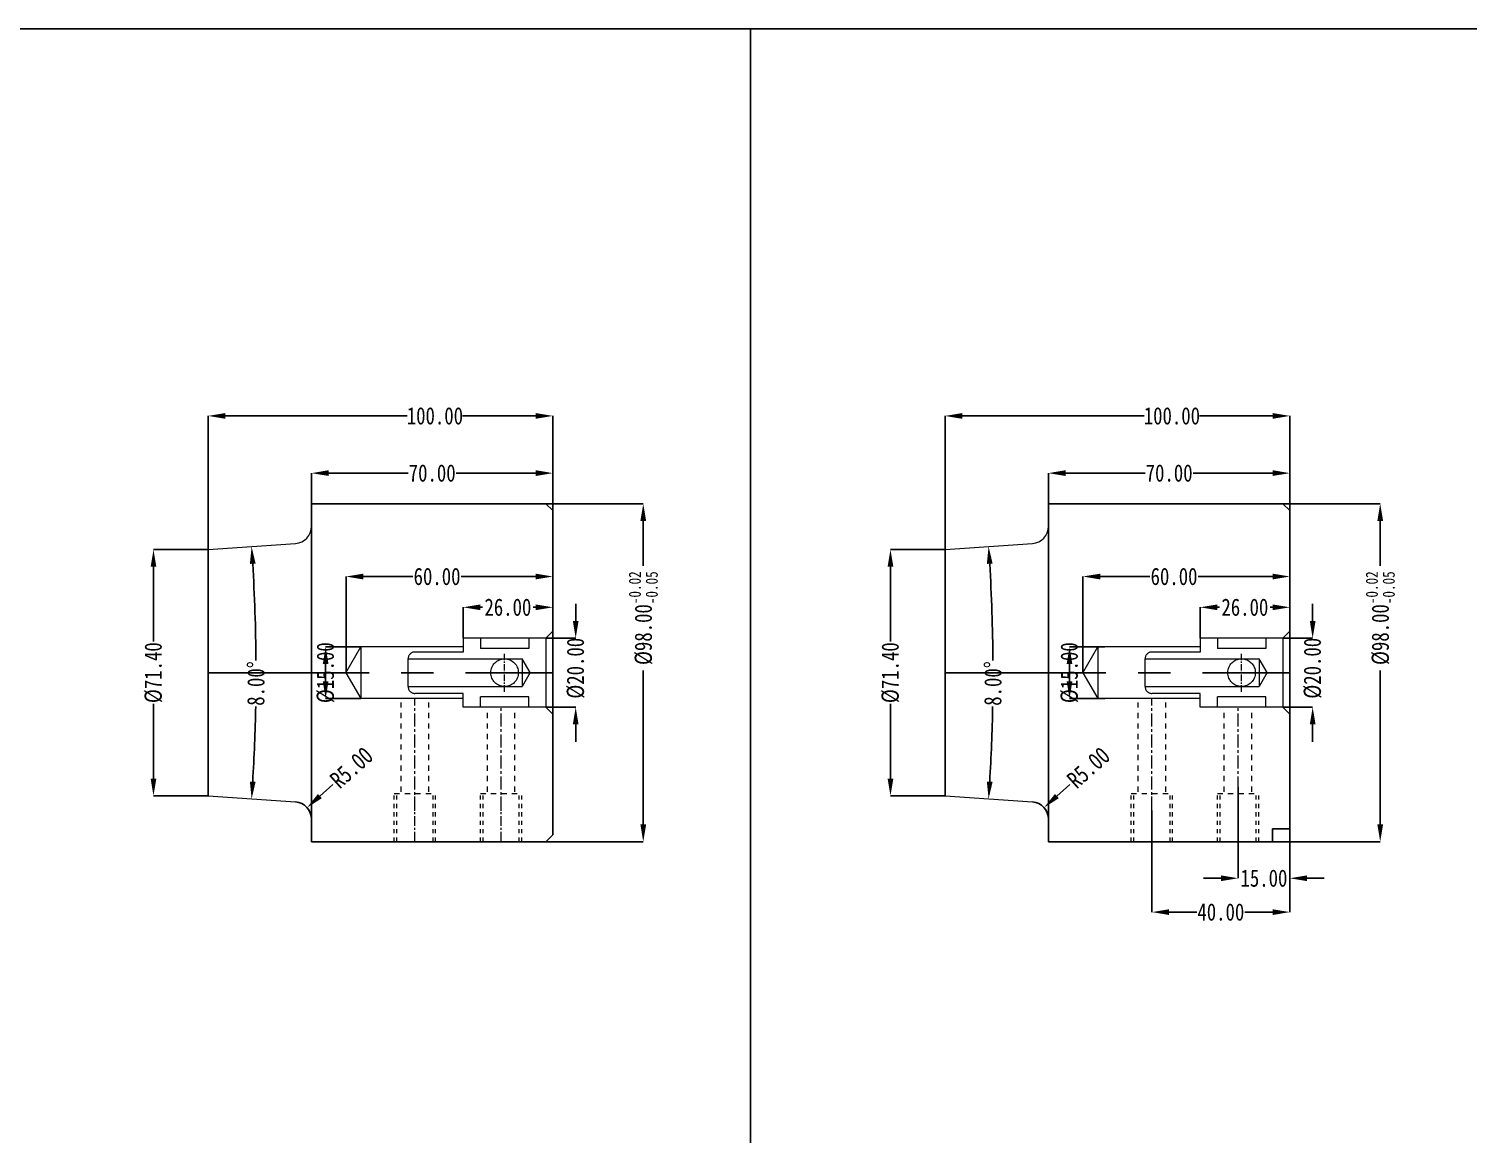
# Model space of a CAD drawing. Header units: millimetres. Extents: x -941 to 1421, y -11614 to -3210.
# Drawn here: x 94.5 to 512, y -5128.2 to -4807.7 of the extents above; entities that cross this region are included whole.
import ezdxf

# ---------------------------------------------------------------- set-up
doc = ezdxf.new("R2010")
doc.units = ezdxf.units.MM
doc.header["$LTSCALE"] = 16.335
doc.header["$PDMODE"] = 3
doc.header["$PDSIZE"] = 0.3125
for name, pattern in [('CENTER', [0.6, 0.375, -0.075, 0.075, -0.075]), ('HIDDEN', [0.2, 0.1, -0.1]), ('HIDDENX2', [0.75, 0.5, -0.25])]:
    doc.linetypes.add(name, pattern=pattern)
doc.layers.get('0').update_dxf_attribs({"linetype": 'CONTINUOUS'})
doc.layers.get('Defpoints').update_dxf_attribs({"linetype": 'CONTINUOUS'})
for name, color, linetype, lineweight in [('cool', 153, 'HIDDEN', 9), ('screw', 33, 'CONTINUOUS', 13), ('虚线', 6, 'HIDDENX2', 13)]:
    doc.layers.add(name, color=color, linetype=linetype, lineweight=lineweight)
doc.styles.get("Standard").update_dxf_attribs({"font": 'txt', "width": 0.8})
doc.dimstyles.get("Standard").update_dxf_attribs({"dimtxt": 0.15625, "dimasz": 0.1875, "dimexe": 0.125, "dimexo": 0.0625, "dimtad": 0, "dimtih": 1, "dimtoh": 1, "dimdsep": 46, "dimtxsty": 'Standard', "dimcen": 0.09, "dimadec": 0, "dimazin": 0, "dimtp": 0.01, "dimtm": 0.01, "dimtfac": 1, "dimtofl": 0, "dimtmove": 0, "dimatfit": 3, "dimfxl": 0, "dimtolj": 1, "dimarcsym": 0})
doc.dimstyles.new('STANDARD$0', dxfattribs={"dimscale": 2, "dimtxt": 3, "dimasz": 3, "dimexe": 1.25, "dimexo": 0.625, "dimgap": 0.5, "dimtad": 0, "dimdsep": 46, "dimlunit": 6, "dimtxsty": 'Standard', "dimblk": 'CLOSEDBLANK', "dimcen": 0, "dimclrt": 2, "dimazin": 2, "dimtfac": 2, "dimtmove": 1, "dimatfit": 3, "dimfxl": 0, "dimtolj": 1, "dimtzin": 0, "dimarcsym": 0})

# ---------------------------------------------------------------- blocks, each defined once
blk = doc.blocks.new('*D453')
at = {"color": 4, "linetype": 'Continuous', "lineweight": -2}
for p, q in [((176.48, -4954.61), (176.48, -4936.52)), ((181.48, -4936.52), (204.48, -4936.52)), ((241.48, -4936.52), (218.48, -4936.52)), ((246.48, -4947.88), (246.48, -4936.52))]:
    blk.add_line(p, q, dxfattribs=at)
at = {"color": 4}
for points in [[(181.48, -4935.68), (181.48, -4937.35), (176.48, -4936.52)], [(241.48, -4935.68), (241.48, -4937.35), (246.48, -4936.52)]]:
    blk.add_solid(points, dxfattribs=at)
at = {"layer": 'Defpoints', "color": 0}
for p in [(176.48, -4936.52), (246.48, -4947.88), (176.48, -4954.61)]:
    blk.add_point(p, dxfattribs=at)
at = {"color": 6, "insert": (211.48, -4936.52), "char_height": 5, "attachment_point": 5}
blk.add_mtext('\\A1;70.00', dxfattribs=at)
blk = doc.blocks.new('*D454')
at = {"color": 4, "linetype": 'Continuous', "lineweight": -2}
for p, q in [((146.48, -4958.68), (146.48, -4919.94)), ((151.48, -4919.94), (204.27, -4919.94)), ((241.48, -4919.94), (220.27, -4919.94)), ((246.48, -4947.88), (246.48, -4919.94))]:
    blk.add_line(p, q, dxfattribs=at)
at = {"color": 4}
for points in [[(151.48, -4919.1), (151.48, -4920.77), (146.48, -4919.94)], [(241.48, -4919.1), (241.48, -4920.77), (246.48, -4919.94)]]:
    blk.add_solid(points, dxfattribs=at)
at = {"layer": 'Defpoints', "color": 0}
for p in [(146.48, -4919.94), (246.48, -4947.88), (146.48, -4958.68)]:
    blk.add_point(p, dxfattribs=at)
at = {"color": 6, "insert": (212.27, -4919.94), "char_height": 5, "attachment_point": 5}
blk.add_mtext('\\A1;100.00', dxfattribs=at)
blk = doc.blocks.new('*D455')
at = {"color": 4, "linetype": 'Continuous', "lineweight": -2}
for p, q in [((244.48, -4945.38), (272.7, -4945.38)), ((272.7, -4950.38), (272.7, -4963.44)), ((272.7, -5038.38), (272.7, -4993.71)), ((244.48, -5043.38), (272.7, -5043.38))]:
    blk.add_line(p, q, dxfattribs=at)
at = {"color": 4}
for points in [[(271.87, -4950.38), (273.54, -4950.38), (272.7, -4945.38)], [(271.87, -5038.38), (273.54, -5038.38), (272.7, -5043.38)]]:
    blk.add_solid(points, dxfattribs=at)
at = {"layer": 'Defpoints', "color": 0}
for p in [(244.48, -4945.38), (244.48, -5043.38), (272.7, -5043.38)]:
    blk.add_point(p, dxfattribs=at)
at = {"color": 6, "insert": (272.7, -4978.57), "char_height": 5, "attachment_point": 5, "rotation": 90}
blk.add_mtext('\\A1;%%C98.00{\\H0.7x;\\S-0.02^ -0.05;}', dxfattribs=at)
blk = doc.blocks.new('*D456')
at = {"color": 4, "lineweight": -2}
for p, q in [((220.48, -4984.38), (220.48, -4975.42)), ((225.48, -4975.42), (226.11, -4975.42)), ((241.48, -4975.42), (240.78, -4975.42)), ((246.48, -4982.38), (246.48, -4975.42))]:
    blk.add_line(p, q, dxfattribs=at)
at = {"color": 4}
for points in [[(225.48, -4974.59), (225.48, -4976.25), (220.48, -4975.42)], [(241.48, -4974.59), (241.48, -4976.25), (246.48, -4975.42)]]:
    blk.add_solid(points, dxfattribs=at)
at = {"layer": 'Defpoints', "color": 0}
for p in [(220.48, -4975.42), (220.48, -4984.38), (246.48, -4982.38)]:
    blk.add_point(p, dxfattribs=at)
at = {"color": 6, "insert": (233.44, -4975.42), "char_height": 5, "attachment_point": 5}
blk.add_mtext('\\A1;26.00', dxfattribs=at)
blk = doc.blocks.new('*D457')
at = {"color": 4, "lineweight": -2}
for p, q in [((190.81, -4986.88), (180.57, -4986.88)), ((180.57, -4991.88), (180.57, -4996.88)), ((190.81, -5001.88), (180.57, -5001.88))]:
    blk.add_line(p, q, dxfattribs=at)
at = {"color": 4}
for points in [[(179.74, -4991.88), (181.41, -4991.88), (180.57, -4986.88)], [(179.74, -4996.88), (181.41, -4996.88), (180.57, -5001.88)]]:
    blk.add_solid(points, dxfattribs=at)
at = {"layer": 'Defpoints', "color": 0}
for p in [(190.81, -4986.88), (180.57, -5001.88), (190.81, -5001.88)]:
    blk.add_point(p, dxfattribs=at)
at = {"color": 6, "insert": (180.57, -4994.38), "char_height": 5, "attachment_point": 5, "rotation": 90}
blk.add_mtext('\\A1;%%c15.00', dxfattribs=at)
blk = doc.blocks.new('*D458')
at = {"color": 4, "lineweight": -2}
for p, q in [((186.48, -4994.38), (186.48, -4966.5)), ((191.48, -4966.5), (205.89, -4966.5)), ((241.48, -4966.5), (219.89, -4966.5)), ((246.48, -4988.71), (246.48, -4966.5))]:
    blk.add_line(p, q, dxfattribs=at)
at = {"color": 4}
for points in [[(191.48, -4965.67), (191.48, -4967.34), (186.48, -4966.5)], [(241.48, -4965.67), (241.48, -4967.34), (246.48, -4966.5)]]:
    blk.add_solid(points, dxfattribs=at)
at = {"layer": 'Defpoints', "color": 0}
for p in [(186.48, -4966.5), (246.48, -4988.71), (186.48, -4994.38)]:
    blk.add_point(p, dxfattribs=at)
at = {"color": 6, "insert": (212.89, -4966.5), "char_height": 5, "attachment_point": 5}
blk.add_mtext('\\A1;60.00', dxfattribs=at)
blk = doc.blocks.new('*D489')
at = {"color": 4, "lineweight": -2}
for p, q in [((253.11, -4979.38), (253.11, -4974.38)), ((244.48, -4984.38), (253.11, -4984.38)), ((244.48, -5004.38), (253.11, -5004.38)), ((253.11, -5009.38), (253.11, -5014.38))]:
    blk.add_line(p, q, dxfattribs=at)
at = {"color": 4}
for points in [[(252.27, -4979.38), (253.94, -4979.38), (253.11, -4984.38)], [(252.27, -5009.38), (253.94, -5009.38), (253.11, -5004.38)]]:
    blk.add_solid(points, dxfattribs=at)
at = {"layer": 'Defpoints', "color": 0}
for p in [(244.48, -4984.38), (244.48, -5004.38), (253.11, -5004.38)]:
    blk.add_point(p, dxfattribs=at)
at = {"color": 6, "insert": (253.11, -4993.09), "char_height": 5, "attachment_point": 5, "rotation": 90}
blk.add_mtext('\\A1;%%c20.00', dxfattribs=at)
blk = doc.blocks.new('*D471')
at = {"color": 4, "linetype": 'Continuous', "lineweight": -2}
for p, q in [((146.48, -4958.68), (130.64, -4958.68)), ((130.64, -4963.68), (130.64, -4985.38)), ((130.64, -5025.08), (130.64, -5003.38)), ((146.48, -5030.08), (130.64, -5030.08))]:
    blk.add_line(p, q, dxfattribs=at)
at = {"color": 4}
for points in [[(129.81, -4963.68), (131.47, -4963.68), (130.64, -4958.68)], [(129.81, -5025.08), (131.47, -5025.08), (130.64, -5030.08)]]:
    blk.add_solid(points, dxfattribs=at)
at = {"layer": 'Defpoints', "color": 0}
for p in [(146.48, -4958.68), (130.64, -5030.08), (146.48, -5030.08)]:
    blk.add_point(p, dxfattribs=at)
at = {"color": 6, "insert": (130.64, -4994.38), "char_height": 5, "attachment_point": 5, "rotation": 90}
blk.add_mtext('\\A1;%%c71.40', dxfattribs=at)
blk = doc.blocks.new('*D495')
at = {"color": 4, "lineweight": -2}
for start, end in [(0.386, 3.4537), (356.5463, 358.9293)]:
    blk.add_arc((-364.05, -4994.38), 524.42, start, end, dxfattribs=at)
at = {"color": 4}
for points in [[(158.6, -4962.85), (160.26, -4962.74), (159.1, -4957.8)], [(160.26, -5026.03), (158.6, -5025.92), (159.1, -5030.97)]]:
    blk.add_solid(points, dxfattribs=at)
at = {"layer": 'Defpoints', "color": 0}
for p in [(146.48, -4958.68), (171.83, -4956.91), (160.24, -4982.18), (146.48, -5030.08), (171.83, -5031.86)]:
    blk.add_point(p, dxfattribs=at)
at = {"color": 6, "insert": (160.37, -4997.52), "char_height": 5, "attachment_point": 5, "rotation": 89.6577}
blk.add_mtext('\\A1;8.00°', dxfattribs=at)
blk = doc.blocks.new('*D496')
at = {"color": 4, "lineweight": -2}
blk.add_line((182.63, -5026.81), (178.91, -5030.15), dxfattribs=at)
at = {"color": 4}
blk.add_solid([(178.35, -5029.53), (179.47, -5030.77), (175.19, -5033.5)], dxfattribs=at)
at = {"layer": 'Defpoints', "color": 0}
for p in [(175.19, -5033.5), (171.48, -5036.84)]:
    blk.add_point(p, dxfattribs=at)
at = {"color": 6, "insert": (188.08, -5021.9), "char_height": 5, "attachment_point": 5, "rotation": 41.9865}
blk.add_mtext('\\A1;R5.00', dxfattribs=at)
blk = doc.blocks.new('*D472')
at = {"color": 4, "linetype": 'Continuous', "lineweight": -2}
for p, q in [((390.24, -4954.61), (390.24, -4936.52)), ((395.24, -4936.52), (418.24, -4936.52)), ((455.24, -4936.52), (432.24, -4936.52)), ((460.24, -4947.88), (460.24, -4936.52))]:
    blk.add_line(p, q, dxfattribs=at)
at = {"color": 4}
for points in [[(395.24, -4935.68), (395.24, -4937.35), (390.24, -4936.52)], [(455.24, -4935.68), (455.24, -4937.35), (460.24, -4936.52)]]:
    blk.add_solid(points, dxfattribs=at)
at = {"layer": 'Defpoints', "color": 0}
for p in [(390.24, -4936.52), (460.24, -4947.88), (390.24, -4954.61)]:
    blk.add_point(p, dxfattribs=at)
at = {"color": 6, "insert": (425.24, -4936.52), "char_height": 5, "attachment_point": 5}
blk.add_mtext('\\A1;70.00', dxfattribs=at)
blk = doc.blocks.new('*D473')
at = {"color": 4, "linetype": 'Continuous', "lineweight": -2}
for p, q in [((360.24, -4958.68), (360.24, -4919.94)), ((365.24, -4919.94), (418.04, -4919.94)), ((455.24, -4919.94), (434.04, -4919.94)), ((460.24, -4947.88), (460.24, -4919.94))]:
    blk.add_line(p, q, dxfattribs=at)
at = {"color": 4}
for points in [[(365.24, -4919.1), (365.24, -4920.77), (360.24, -4919.94)], [(455.24, -4919.1), (455.24, -4920.77), (460.24, -4919.94)]]:
    blk.add_solid(points, dxfattribs=at)
at = {"layer": 'Defpoints', "color": 0}
for p in [(360.24, -4919.94), (460.24, -4947.88), (360.24, -4958.68)]:
    blk.add_point(p, dxfattribs=at)
at = {"color": 6, "insert": (426.04, -4919.94), "char_height": 5, "attachment_point": 5}
blk.add_mtext('\\A1;100.00', dxfattribs=at)
blk = doc.blocks.new('*D474')
at = {"color": 4, "linetype": 'Continuous', "lineweight": -2}
for p, q in [((458.24, -4945.38), (486.47, -4945.38)), ((486.47, -4950.38), (486.47, -4963.44)), ((486.47, -5038.38), (486.47, -4993.71)), ((455.24, -5043.38), (486.47, -5043.38))]:
    blk.add_line(p, q, dxfattribs=at)
at = {"color": 4}
for points in [[(485.64, -4950.38), (487.3, -4950.38), (486.47, -4945.38)], [(485.64, -5038.38), (487.3, -5038.38), (486.47, -5043.38)]]:
    blk.add_solid(points, dxfattribs=at)
at = {"layer": 'Defpoints', "color": 0}
for p in [(458.24, -4945.38), (455.24, -5043.38), (486.47, -5043.38)]:
    blk.add_point(p, dxfattribs=at)
at = {"color": 6, "insert": (486.47, -4978.57), "char_height": 5, "attachment_point": 5, "rotation": 90}
blk.add_mtext('\\A1;%%C98.00{\\H0.7x;\\S-0.02^ -0.05;}', dxfattribs=at)
blk = doc.blocks.new('*D475')
at = {"color": 4, "lineweight": -2}
for p, q in [((434.24, -4984.38), (434.24, -4975.42)), ((439.24, -4975.42), (439.88, -4975.42)), ((455.24, -4975.42), (454.54, -4975.42)), ((460.24, -4982.38), (460.24, -4975.42))]:
    blk.add_line(p, q, dxfattribs=at)
at = {"color": 4}
for points in [[(439.24, -4974.59), (439.24, -4976.25), (434.24, -4975.42)], [(455.24, -4974.59), (455.24, -4976.25), (460.24, -4975.42)]]:
    blk.add_solid(points, dxfattribs=at)
at = {"layer": 'Defpoints', "color": 0}
for p in [(434.24, -4975.42), (434.24, -4984.38), (460.24, -4982.38)]:
    blk.add_point(p, dxfattribs=at)
at = {"color": 6, "insert": (447.21, -4975.42), "char_height": 5, "attachment_point": 5}
blk.add_mtext('\\A1;26.00', dxfattribs=at)
blk = doc.blocks.new('*D476')
at = {"color": 4, "lineweight": -2}
for p, q in [((406.57, -4986.88), (396.34, -4986.88)), ((396.34, -4991.88), (396.34, -4996.88)), ((406.57, -5001.88), (396.34, -5001.88))]:
    blk.add_line(p, q, dxfattribs=at)
at = {"color": 4}
for points in [[(395.51, -4991.88), (397.17, -4991.88), (396.34, -4986.88)], [(395.51, -4996.88), (397.17, -4996.88), (396.34, -5001.88)]]:
    blk.add_solid(points, dxfattribs=at)
at = {"layer": 'Defpoints', "color": 0}
for p in [(406.57, -4986.88), (396.34, -5001.88), (406.57, -5001.88)]:
    blk.add_point(p, dxfattribs=at)
at = {"color": 6, "insert": (396.34, -4994.38), "char_height": 5, "attachment_point": 5, "rotation": 90}
blk.add_mtext('\\A1;%%c15.00', dxfattribs=at)
blk = doc.blocks.new('*D477')
at = {"color": 4, "lineweight": -2}
for p, q in [((400.24, -4994.38), (400.24, -4966.5)), ((405.24, -4966.5), (419.66, -4966.5)), ((455.24, -4966.5), (433.66, -4966.5)), ((460.24, -4988.71), (460.24, -4966.5))]:
    blk.add_line(p, q, dxfattribs=at)
at = {"color": 4}
for points in [[(405.24, -4965.67), (405.24, -4967.34), (400.24, -4966.5)], [(455.24, -4965.67), (455.24, -4967.34), (460.24, -4966.5)]]:
    blk.add_solid(points, dxfattribs=at)
at = {"layer": 'Defpoints', "color": 0}
for p in [(400.24, -4966.5), (460.24, -4988.71), (400.24, -4994.38)]:
    blk.add_point(p, dxfattribs=at)
at = {"color": 6, "insert": (426.66, -4966.5), "char_height": 5, "attachment_point": 5}
blk.add_mtext('\\A1;60.00', dxfattribs=at)
blk = doc.blocks.new('*D497')
at = {"color": 4, "lineweight": -2}
for p, q in [((466.87, -4979.38), (466.87, -4974.38)), ((458.24, -4984.38), (466.87, -4984.38)), ((458.24, -5004.38), (466.87, -5004.38)), ((466.87, -5009.38), (466.87, -5014.38))]:
    blk.add_line(p, q, dxfattribs=at)
at = {"color": 4}
for points in [[(466.04, -4979.38), (467.71, -4979.38), (466.87, -4984.38)], [(466.04, -5009.38), (467.71, -5009.38), (466.87, -5004.38)]]:
    blk.add_solid(points, dxfattribs=at)
at = {"layer": 'Defpoints', "color": 0}
for p in [(458.24, -4984.38), (458.24, -5004.38), (466.87, -5004.38)]:
    blk.add_point(p, dxfattribs=at)
at = {"color": 6, "insert": (466.87, -4993.09), "char_height": 5, "attachment_point": 5, "rotation": 90}
blk.add_mtext('\\A1;%%c20.00', dxfattribs=at)
blk = doc.blocks.new('*D498')
at = {"color": 4, "linetype": 'Continuous', "lineweight": -2}
for p, q in [((420.24, -5034.38), (420.24, -5063.79)), ((460.24, -5033.34), (460.24, -5063.79)), ((425.24, -5063.79), (433.24, -5063.79)), ((455.24, -5063.79), (447.24, -5063.79))]:
    blk.add_line(p, q, dxfattribs=at)
at = {"color": 4}
for points in [[(425.24, -5062.96), (425.24, -5064.63), (420.24, -5063.79)], [(455.24, -5062.96), (455.24, -5064.63), (460.24, -5063.79)]]:
    blk.add_solid(points, dxfattribs=at)
at = {"layer": 'Defpoints', "color": 0}
for p in [(420.24, -5034.38), (460.24, -5033.34), (460.24, -5063.79)]:
    blk.add_point(p, dxfattribs=at)
at = {"color": 6, "insert": (440.24, -5063.79), "char_height": 5, "attachment_point": 5}
blk.add_mtext('\\A1;40.00', dxfattribs=at)
blk = doc.blocks.new('*D499')
at = {"color": 4, "linetype": 'Continuous', "lineweight": -2}
for p, q in [((445.24, -5027.61), (445.24, -5053.97)), ((460.24, -5028.33), (460.24, -5053.97)), ((440.24, -5053.97), (435.24, -5053.97)), ((465.24, -5053.97), (470.24, -5053.97))]:
    blk.add_line(p, q, dxfattribs=at)
at = {"color": 4}
for points in [[(440.24, -5053.14), (440.24, -5054.81), (445.24, -5053.97)], [(465.24, -5053.14), (465.24, -5054.81), (460.24, -5053.97)]]:
    blk.add_solid(points, dxfattribs=at)
at = {"layer": 'Defpoints', "color": 0}
for p in [(445.24, -5027.61), (460.24, -5028.33), (445.24, -5053.97)]:
    blk.add_point(p, dxfattribs=at)
at = {"color": 6, "insert": (452.74, -5053.97), "char_height": 5, "attachment_point": 5}
blk.add_mtext('\\A1;15.00', dxfattribs=at)
blk = doc.blocks.new('*D478')
at = {"color": 4, "linetype": 'Continuous', "lineweight": -2}
for p, q in [((360.24, -4958.68), (344.41, -4958.68)), ((344.41, -4963.68), (344.41, -4985.38)), ((344.41, -5025.08), (344.41, -5003.38)), ((360.24, -5030.08), (344.41, -5030.08))]:
    blk.add_line(p, q, dxfattribs=at)
at = {"color": 4}
for points in [[(343.57, -4963.68), (345.24, -4963.68), (344.41, -4958.68)], [(343.57, -5025.08), (345.24, -5025.08), (344.41, -5030.08)]]:
    blk.add_solid(points, dxfattribs=at)
at = {"layer": 'Defpoints', "color": 0}
for p in [(360.24, -4958.68), (344.41, -5030.08), (360.24, -5030.08)]:
    blk.add_point(p, dxfattribs=at)
at = {"color": 6, "insert": (344.41, -4994.38), "char_height": 5, "attachment_point": 5, "rotation": 90}
blk.add_mtext('\\A1;%%c71.40', dxfattribs=at)
blk = doc.blocks.new('*D500')
at = {"color": 4, "lineweight": -2}
for start, end in [(0.386, 3.4537), (356.5463, 358.9293)]:
    blk.add_arc((-150.28, -4994.38), 524.42, start, end, dxfattribs=at)
at = {"color": 4}
for points in [[(372.36, -4962.85), (374.03, -4962.74), (372.87, -4957.8)], [(374.03, -5026.03), (372.36, -5025.92), (372.87, -5030.97)]]:
    blk.add_solid(points, dxfattribs=at)
at = {"layer": 'Defpoints', "color": 0}
for p in [(360.24, -4958.68), (385.59, -4956.91), (374, -4982.18), (360.24, -5030.08), (385.59, -5031.86)]:
    blk.add_point(p, dxfattribs=at)
at = {"color": 6, "insert": (374.14, -4997.52), "char_height": 5, "attachment_point": 5, "rotation": 89.6577}
blk.add_mtext('\\A1;8.00°', dxfattribs=at)
blk = doc.blocks.new('*D501')
at = {"color": 4, "lineweight": -2}
blk.add_line((396.39, -5026.81), (392.68, -5030.15), dxfattribs=at)
at = {"color": 4}
blk.add_solid([(392.12, -5029.53), (393.24, -5030.77), (388.96, -5033.5)], dxfattribs=at)
at = {"layer": 'Defpoints', "color": 0}
for p in [(388.96, -5033.5), (385.24, -5036.84)]:
    blk.add_point(p, dxfattribs=at)
at = {"color": 6, "insert": (401.85, -5021.9), "char_height": 5, "attachment_point": 5, "rotation": 41.9865}
blk.add_mtext('\\A1;R5.00', dxfattribs=at)

msp = doc.modelspace()

# ---------------------------------------------------------------- linework, layer by layer
at = {"ltscale": 0.5}
msp.add_line((303.835, -4807.703), (303.835, -5493.416), dxfattribs=at)
for p, q in [((176.478, -4945.383), (176.478, -5043.384)), ((176.478, -4945.383), (244.478, -4945.384)), ((244.478, -4945.384), (246.478, -4947.384)), ((246.478, -4947.384), (246.478, -5041.384)), ((390.245, -4945.383), (390.245, -5043.384)), ((390.245, -4945.383), (458.245, -4945.384)), ((458.245, -4945.384), (460.245, -4947.384)), ((460.245, -4947.384), (460.245, -5039.117)), ((146.478, -4958.685), (146.478, -5030.083)), ((360.245, -4958.685), (360.245, -5030.083)), ((244.478, -5043.383), (176.478, -5043.384)), ((246.478, -5041.384), (244.478, -5043.384)), ((455.245, -5043.383), (390.245, -5043.384)), ((460.245, -5039.617), (455.245, -5039.617)), ((455.245, -5039.617), (455.245, -5043.384))]:
    msp.add_line(p, q)
at = {"lineweight": 0}
for p, q in [((146.478, -4958.685), (171.827, -4956.912)), ((360.245, -4958.685), (385.593, -4956.912)), ((146.478, -5030.083), (171.827, -5031.856)), ((360.245, -5030.083), (385.593, -5031.856))]:
    msp.add_line(p, q, dxfattribs=at)
at = {"color": 1, "linetype": 'CENTER', "ltscale": 7.62}
for p, q in [((146.478, -4994.384), (246.478, -4994.384)), ((360.245, -4994.384), (460.245, -4994.384))]:
    msp.add_line(p, q, dxfattribs=at)
at = {"ltscale": 0.5}
msp.add_lwpolyline([(-198.289, -4807.703), (683.4, -4807.703), (683.4, -5493.416), (-198.289, -5493.416)], close=True, dxfattribs=at)
at = {"lineweight": 0}
for centre in [(171.478, -4951.924), (385.245, -4951.924)]:
    msp.add_arc(centre, 5, 274, 0, dxfattribs=at)
at = {"ltscale": 0.5}
for centre in [(171.478, -5036.843), (385.245, -5036.843)]:
    msp.add_arc(centre, 5, 0, 86, dxfattribs=at)
at = {"layer": 'cool', "ltscale": 0.932966}
for p, q in [((202.478, -5028.884), (202.478, -5001.884)), ((210.478, -5028.884), (210.478, -5001.884)), ((227.478, -5028.884), (227.478, -5004.384)), ((235.478, -5028.884), (235.478, -5004.384)), ((416.245, -5028.884), (416.245, -5001.884)), ((424.245, -5028.884), (424.245, -5001.884)), ((441.245, -5028.884), (441.245, -5004.384)), ((449.245, -5028.884), (449.245, -5004.384)), ((200.478, -5029.384), (212.478, -5029.384)), ((225.478, -5029.384), (237.478, -5029.384)), ((414.245, -5029.384), (426.245, -5029.384)), ((439.245, -5029.384), (451.245, -5029.384))]:
    msp.add_line(p, q, dxfattribs=at)
at = {"layer": 'cool', "color": 1, "linetype": 'CENTER', "ltscale": 0.621977}
for p, q in [((206.478, -5034.384), (206.478, -5001.884)), ((231.478, -5034.384), (231.478, -5004.384)), ((420.245, -5034.384), (420.245, -5001.884)), ((445.245, -5034.384), (445.245, -5004.384))]:
    msp.add_line(p, q, dxfattribs=at)
at = {"layer": 'screw', "color": 92, "linetype": 'HIDDEN', "ltscale": 0.746373}
for p, q in [((200.478, -5043.384), (200.478, -5029.384)), ((212.478, -5043.384), (212.478, -5029.384)), ((225.478, -5043.384), (225.478, -5029.384)), ((237.478, -5043.383), (237.478, -5029.384)), ((414.245, -5043.384), (414.245, -5029.384)), ((426.245, -5043.384), (426.245, -5029.384)), ((439.245, -5043.384), (439.245, -5029.384)), ((451.245, -5043.383), (451.245, -5029.384))]:
    msp.add_line(p, q, dxfattribs=at)
at = {"layer": 'screw', "linetype": 'HIDDEN', "ltscale": 0.746373}
for p, q in [((201.228, -5043.384), (201.228, -5029.384)), ((211.728, -5043.384), (211.728, -5029.384)), ((226.228, -5043.384), (226.228, -5029.384)), ((236.728, -5043.383), (236.728, -5029.384)), ((414.995, -5043.384), (414.995, -5029.384)), ((425.495, -5043.384), (425.495, -5029.384)), ((439.995, -5043.384), (439.995, -5029.384)), ((450.495, -5043.383), (450.495, -5029.384))]:
    msp.add_line(p, q, dxfattribs=at)
at = {"layer": 'screw', "color": 1, "linetype": 'CENTER', "ltscale": 0.466483}
for p, q in [((206.478, -5043.384), (206.478, -5029.384)), ((231.478, -5043.383), (231.478, -5029.384)), ((420.245, -5043.384), (420.245, -5029.384)), ((445.245, -5043.383), (445.245, -5029.384))]:
    msp.add_line(p, q, dxfattribs=at)
at = {"layer": '虚线', "ltscale": 10}
for p, q in [((220.478, -4984.384), (220.478, -4988.384)), ((244.478, -4984.384), (220.478, -4984.384)), ((225.478, -4984.384), (225.478, -4987.384)), ((239.478, -4984.384), (239.478, -4987.384)), ((244.478, -4984.384), (246.478, -4982.384)), ((244.478, -4984.384), (244.478, -5004.384)), ((434.245, -4984.384), (434.245, -4988.384)), ((458.245, -4984.384), (434.245, -4984.384)), ((439.245, -4984.384), (439.245, -4987.384)), ((453.245, -4984.384), (453.245, -4987.384)), ((458.245, -4984.384), (460.245, -4982.384)), ((458.245, -4984.384), (458.245, -5004.384)), ((186.478, -4994.384), (190.808, -4986.884)), ((220.478, -4986.884), (190.808, -4986.884)), ((190.808, -4986.884), (190.808, -5001.884)), ((220.478, -4988.384), (206.478, -4988.384)), ((239.478, -4987.384), (225.478, -4987.384)), ((400.245, -4994.384), (404.575, -4986.884)), ((434.245, -4986.884), (404.575, -4986.884)), ((404.575, -4986.884), (404.575, -5001.884)), ((434.245, -4988.384), (420.245, -4988.384)), ((453.245, -4987.384), (439.245, -4987.384)), ((204.478, -4990.384), (237.603, -4990.384)), ((204.478, -4998.384), (204.478, -4990.384)), ((237.6, -4990.384), (237.582, -4998.38)), ((239.899, -4994.366), (237.6, -4990.384)), ((418.245, -4990.384), (451.369, -4990.384)), ((418.245, -4998.384), (418.245, -4990.384)), ((451.367, -4990.384), (451.349, -4998.38)), ((453.666, -4994.366), (451.367, -4990.384)), ((186.478, -4994.384), (190.808, -5001.884)), ((239.899, -4994.366), (237.58, -4998.384)), ((400.245, -4994.384), (404.575, -5001.884)), ((453.666, -4994.366), (451.347, -4998.384)), ((204.478, -4998.384), (237.58, -4998.384)), ((220.478, -5000.384), (206.478, -5000.384)), ((220.478, -5004.384), (220.478, -5000.384)), ((225.478, -5004.384), (225.478, -5001.384)), ((239.478, -5001.384), (225.478, -5001.384)), ((239.478, -5004.384), (239.478, -5001.384)), ((418.245, -4998.384), (451.347, -4998.384)), ((434.245, -5000.384), (420.245, -5000.384)), ((434.245, -5004.384), (434.245, -5000.384)), ((439.245, -5004.384), (439.245, -5001.384)), ((453.245, -5001.384), (439.245, -5001.384)), ((453.245, -5004.384), (453.245, -5001.384)), ((220.478, -5001.884), (190.808, -5001.884)), ((244.478, -5004.384), (220.478, -5004.384)), ((244.478, -5004.384), (246.478, -5006.384)), ((434.245, -5001.884), (404.575, -5001.884)), ((458.245, -5004.384), (434.245, -5004.384)), ((458.245, -5004.384), (460.245, -5006.384))]:
    msp.add_line(p, q, dxfattribs=at)
at = {"layer": '虚线', "color": 1, "linetype": 'CENTER', "ltscale": 0.310989}
for p, q in [((232.478, -4999.884), (232.478, -4988.884)), ((446.245, -4999.884), (446.245, -4988.884)), ((226.978, -4994.384), (237.978, -4994.384)), ((440.745, -4994.384), (451.745, -4994.384))]:
    msp.add_line(p, q, dxfattribs=at)
at = {"layer": '虚线', "ltscale": 10}
for centre in [(232.478, -4994.384), (446.245, -4994.384)]:
    msp.add_circle(centre, 4, dxfattribs=at)
for centre, start, end in [((206.478, -4990.384), 90, 180), ((420.245, -4990.384), 90, 180), ((206.478, -4998.384), 180, 270), ((420.245, -4998.384), 180, 270)]:
    msp.add_arc(centre, 2, start, end, dxfattribs=at)

# ---------------------------------------------------------------- dimensions: what is measured, and where the dimension line sits
for base, p1, p2, override, picture, middle in [((146.478, -4919.937), (246.478, -4947.884), (146.478, -4958.685), {"dimscale": 1, "dimtxt": 5, "dimasz": 5, "dimexe": 0, "dimexo": 0, "dimgap": 0, "dimzin": 0, "dimlunit": 2, "dimclrd": 4, "dimclre": 4, "dimclrt": 6, "dimazin": 0, "dimtfac": 1, "dimtofl": 0, "dimtmove": 0, "dimfxl": 1.25, "dimtfillclr": 6, "dimarcsym": 1}, '*D454', (212.269, -4919.937)), ((360.245, -4919.937), (460.245, -4947.884), (360.245, -4958.685), {"dimscale": 1, "dimtxt": 5, "dimasz": 5, "dimexe": 0, "dimexo": 0, "dimgap": 0, "dimzin": 0, "dimlunit": 2, "dimclrd": 4, "dimclre": 4, "dimclrt": 6, "dimazin": 0, "dimtfac": 1, "dimtofl": 0, "dimtmove": 0, "dimfxl": 1.25, "dimtfillclr": 6, "dimarcsym": 1}, '*D473', (426.036, -4919.937)), ((176.478, -4936.516), (246.478, -4947.884), (176.478, -4954.609), {"dimscale": 1, "dimtxt": 5, "dimasz": 5, "dimexe": 0, "dimexo": 0, "dimgap": 0, "dimzin": 0, "dimlunit": 2, "dimclrd": 4, "dimclre": 4, "dimclrt": 6, "dimazin": 0, "dimtfac": 1, "dimtofl": 0, "dimtmove": 0, "dimfxl": 1.25, "dimtfillclr": 6, "dimarcsym": 1}, '*D453', (211.478, -4936.516)), ((390.245, -4936.516), (460.245, -4947.884), (390.245, -4954.609), {"dimscale": 1, "dimtxt": 5, "dimasz": 5, "dimexe": 0, "dimexo": 0, "dimgap": 0, "dimzin": 0, "dimlunit": 2, "dimclrd": 4, "dimclre": 4, "dimclrt": 6, "dimazin": 0, "dimtfac": 1, "dimtofl": 0, "dimtmove": 0, "dimfxl": 1.25, "dimtfillclr": 6, "dimarcsym": 1}, '*D472', (425.245, -4936.516)), ((186.478, -4966.505), (246.478, -4988.709), (186.478, -4994.384), {"dimscale": 1, "dimtxt": 5, "dimasz": 5, "dimexe": 0, "dimexo": 0, "dimgap": 0, "dimzin": 0, "dimlunit": 2, "dimclrd": 4, "dimclre": 4, "dimclrt": 6, "dimazin": 0, "dimtp": 0.01, "dimtm": 0.01, "dimtfac": 1, "dimtofl": 0, "dimtmove": 0, "dimfxl": 1.25}, '*D458', (212.895, -4966.505)), ((400.245, -4966.505), (460.245, -4988.709), (400.245, -4994.384), {"dimscale": 1, "dimtxt": 5, "dimasz": 5, "dimexe": 0, "dimexo": 0, "dimgap": 0, "dimzin": 0, "dimlunit": 2, "dimclrd": 4, "dimclre": 4, "dimclrt": 6, "dimazin": 0, "dimtp": 0.01, "dimtm": 0.01, "dimtfac": 1, "dimtofl": 0, "dimtmove": 0, "dimfxl": 1.25}, '*D477', (426.662, -4966.505)), ((220.478, -4975.419), (246.478, -4982.384), (220.478, -4984.384), {"dimscale": 1, "dimtxt": 5, "dimasz": 5, "dimexe": 0, "dimexo": 0, "dimgap": 0, "dimzin": 0, "dimlunit": 2, "dimclrd": 4, "dimclre": 4, "dimclrt": 6, "dimazin": 0, "dimtp": 0.01, "dimtm": 0.01, "dimtfac": 1, "dimtofl": 0, "dimtmove": 0, "dimfxl": 1.25}, '*D456', (233.445, -4975.419)), ((434.245, -4975.419), (460.245, -4982.384), (434.245, -4984.384), {"dimscale": 1, "dimtxt": 5, "dimasz": 5, "dimexe": 0, "dimexo": 0, "dimgap": 0, "dimzin": 0, "dimlunit": 2, "dimclrd": 4, "dimclre": 4, "dimclrt": 6, "dimazin": 0, "dimtp": 0.01, "dimtm": 0.01, "dimtfac": 1, "dimtofl": 0, "dimtmove": 0, "dimfxl": 1.25}, '*D475', (447.212, -4975.419)), ((445.245, -5053.972), (460.245, -5028.327), (445.245, -5027.611), {"dimscale": 1, "dimtxt": 5, "dimasz": 5, "dimexe": 0, "dimexo": 0, "dimgap": 0, "dimzin": 0, "dimlunit": 2, "dimclrd": 4, "dimclre": 4, "dimclrt": 6, "dimazin": 0, "dimtfac": 1, "dimtofl": 0, "dimtmove": 0, "dimfxl": 1.25, "dimtfillclr": 6, "dimarcsym": 1}, '*D499', (452.745, -5053.972))]:
    dim = msp.add_linear_dim(base=base, p1=p1, p2=p2, dimstyle='STANDARD$0', override=override)
    dim.commit()
    dim.dimension.update_dxf_attribs({"geometry": picture, "text_midpoint": middle, "dimtype": 160})
for base, p1, p2, text, override, picture, middle in [((272.702, -5043.384), (244.478, -4945.384), (244.478, -5043.384), '%%C<>{\\H0.7x;\\S-0.02^ -0.05;}', {"dimscale": 1, "dimtxt": 5, "dimasz": 5, "dimexe": 0, "dimexo": 0, "dimgap": 0, "dimzin": 0, "dimlunit": 2, "dimclrd": 4, "dimclre": 4, "dimclrt": 6, "dimazin": 0, "dimtfac": 1, "dimtofl": 0, "dimtmove": 0, "dimfxl": 1.25, "dimtfillclr": 6, "dimarcsym": 1}, '*D455', (272.702, -4978.574)), ((486.469, -5043.384), (458.245, -4945.384), (455.245, -5043.384), '%%C<>{\\H0.7x;\\S-0.02^ -0.05;}', {"dimscale": 1, "dimtxt": 5, "dimasz": 5, "dimexe": 0, "dimexo": 0, "dimgap": 0, "dimzin": 0, "dimlunit": 2, "dimclrd": 4, "dimclre": 4, "dimclrt": 6, "dimazin": 0, "dimtfac": 1, "dimtofl": 0, "dimtmove": 0, "dimfxl": 1.25, "dimtfillclr": 6, "dimarcsym": 1}, '*D474', (486.469, -4978.574)), ((130.641, -5030.083), (146.478, -4958.685), (146.478, -5030.083), '%%c<>', {"dimscale": 1, "dimtxt": 5, "dimasz": 5, "dimexe": 0, "dimexo": 0, "dimgap": 0, "dimzin": 0, "dimlunit": 2, "dimclrd": 4, "dimclre": 4, "dimclrt": 6, "dimazin": 0, "dimtfac": 1, "dimtofl": 0, "dimtmove": 0, "dimfxl": 1.25, "dimtfillclr": 6, "dimarcsym": 1}, '*D471', (130.641, -4994.384)), ((344.408, -5030.083), (360.245, -4958.685), (360.245, -5030.083), '%%c<>', {"dimscale": 1, "dimtxt": 5, "dimasz": 5, "dimexe": 0, "dimexo": 0, "dimgap": 0, "dimzin": 0, "dimlunit": 2, "dimclrd": 4, "dimclre": 4, "dimclrt": 6, "dimazin": 0, "dimtfac": 1, "dimtofl": 0, "dimtmove": 0, "dimfxl": 1.25, "dimtfillclr": 6, "dimarcsym": 1}, '*D478', (344.408, -4994.384)), ((253.105, -5004.384), (244.478, -4984.384), (244.478, -5004.384), '%%c<>', {"dimscale": 1, "dimtxt": 5, "dimasz": 5, "dimexe": 0, "dimexo": 0, "dimgap": 0, "dimzin": 0, "dimlunit": 2, "dimclrd": 4, "dimclre": 4, "dimclrt": 6, "dimazin": 0, "dimtp": 0.01, "dimtm": 0.01, "dimtfac": 1, "dimtofl": 0, "dimtmove": 0, "dimfxl": 1.25}, '*D489', (253.105, -4993.094)), ((466.872, -5004.384), (458.245, -4984.384), (458.245, -5004.384), '%%c<>', {"dimscale": 1, "dimtxt": 5, "dimasz": 5, "dimexe": 0, "dimexo": 0, "dimgap": 0, "dimzin": 0, "dimlunit": 2, "dimclrd": 4, "dimclre": 4, "dimclrt": 6, "dimazin": 0, "dimtp": 0.01, "dimtm": 0.01, "dimtfac": 1, "dimtofl": 0, "dimtmove": 0, "dimfxl": 1.25}, '*D497', (466.872, -4993.094)), ((180.573, -5001.884), (190.808, -4986.884), (190.808, -5001.884), '%%c<>', {"dimscale": 1, "dimtxt": 5, "dimasz": 5, "dimexe": 0, "dimexo": 0, "dimgap": 0, "dimzin": 0, "dimlunit": 2, "dimclrd": 4, "dimclre": 4, "dimclrt": 6, "dimazin": 0, "dimtp": 0.01, "dimtm": 0.01, "dimtfac": 1, "dimtofl": 0, "dimtmove": 0, "dimfxl": 1.25}, '*D457', (180.573, -4994.384)), ((396.34, -5001.884), (406.575, -4986.884), (406.575, -5001.884), '%%c<>', {"dimscale": 1, "dimtxt": 5, "dimasz": 5, "dimexe": 0, "dimexo": 0, "dimgap": 0, "dimzin": 0, "dimlunit": 2, "dimclrd": 4, "dimclre": 4, "dimclrt": 6, "dimazin": 0, "dimtp": 0.01, "dimtm": 0.01, "dimtfac": 1, "dimtofl": 0, "dimtmove": 0, "dimfxl": 1.25}, '*D476', (396.34, -4994.384))]:
    dim = msp.add_linear_dim(base=base, p1=p1, p2=p2, angle=90, text=text, dimstyle='STANDARD$0', override=override)
    dim.commit()
    dim.dimension.update_dxf_attribs({"geometry": picture, "text_midpoint": middle, "dimtype": 160})
for base, line1, line2, picture, middle in [((160.237, -4982.181), ((146.478, -5030.083), (171.827, -5031.856)), ((146.478, -4958.685), (171.827, -4956.912)), '*D495', (160.37, -4997.517)), ((374.004, -4982.181), ((360.245, -5030.083), (385.593, -5031.856)), ((360.245, -4958.685), (385.593, -4956.912)), '*D500', (374.137, -4997.517))]:
    dim = msp.add_angular_dim_2l(base=base, line1=line1, line2=line2, dimstyle='Standard', override={"dimtxt": 5, "dimasz": 5, "dimexe": 0, "dimexo": 0, "dimgap": 0, "dimtih": 0, "dimtoh": 0, "dimzin": 0, "dimcen": 0, "dimclrd": 4, "dimclre": 4, "dimclrt": 6, "dimadec": 2, "dimtp": 0, "dimtm": 0, "dimtzin": 0})
    dim.commit()
    dim.dimension.update_dxf_attribs({"geometry": picture, "text_midpoint": middle, "dimtype": 162})
for center, mpoint, picture, middle in [((171.478, -5036.843), (175.194, -5033.499), '*D496', (188.078, -5021.903)), ((385.245, -5036.843), (388.961, -5033.499), '*D501', (401.845, -5021.903))]:
    dim = msp.add_radius_dim(center=center, mpoint=mpoint, dimstyle='Standard', override={"dimtxt": 5, "dimasz": 5, "dimexe": 0, "dimexo": 0, "dimgap": 0, "dimtih": 0, "dimtoh": 0, "dimzin": 0, "dimcen": 0, "dimclrd": 4, "dimclre": 4, "dimclrt": 6, "dimadec": 2, "dimtp": 0, "dimtm": 0, "dimtzin": 0})
    dim.commit()
    dim.dimension.update_dxf_attribs({"geometry": picture, "text_midpoint": middle})
dim = msp.add_linear_dim(base=(460.245, -5063.794), p1=(420.245, -5034.384), p2=(460.245, -5033.339), dimstyle='STANDARD$0', override={"dimscale": 1, "dimtxt": 5, "dimasz": 5, "dimexe": 0, "dimexo": 0, "dimgap": 0, "dimzin": 0, "dimlunit": 2, "dimclrd": 4, "dimclre": 4, "dimclrt": 6, "dimazin": 0, "dimtfac": 1, "dimtofl": 0, "dimtmove": 0, "dimfxl": 1.25, "dimtfillclr": 6, "dimarcsym": 1})
dim.commit()
dim.dimension.update_dxf_attribs({"geometry": '*D498', "text_midpoint": (440.245, -5063.794)})

doc.saveas('drawing.dxf')
